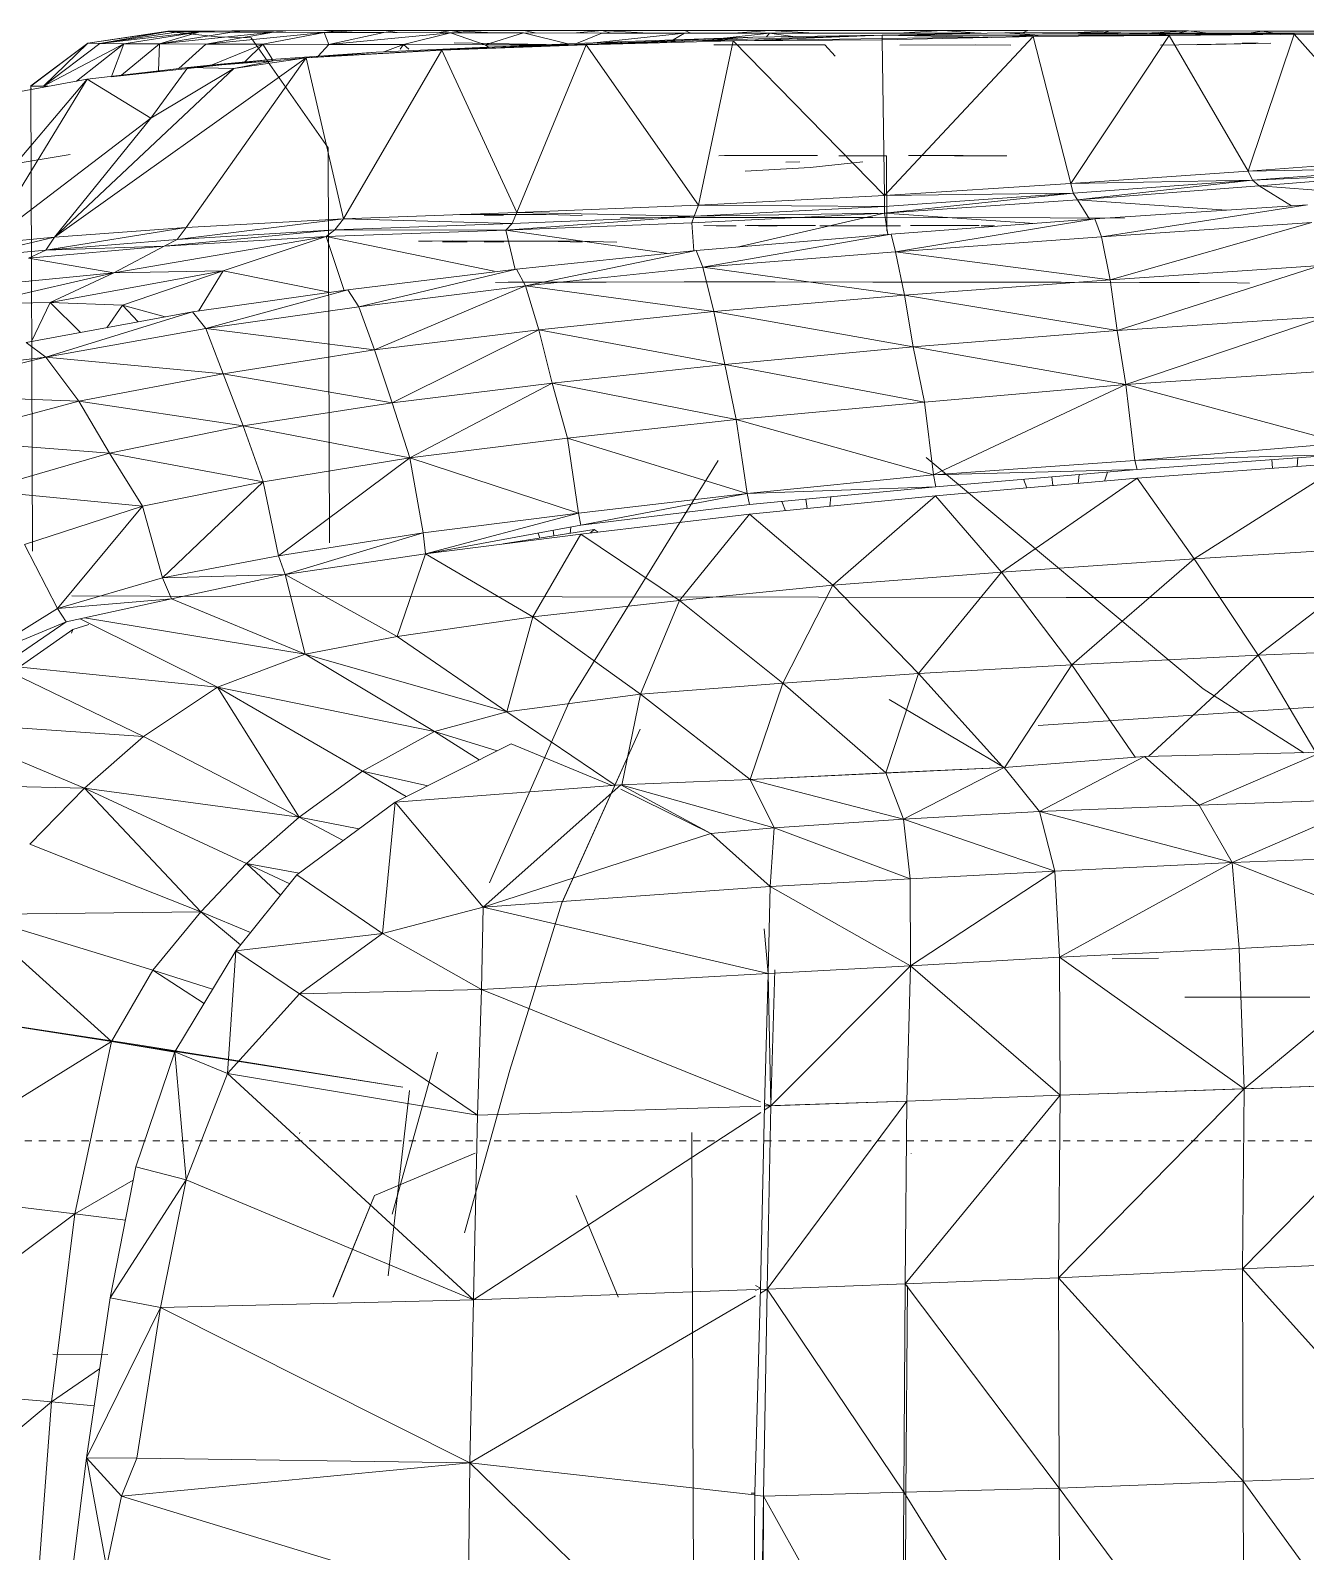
# Model space of a CAD drawing. Header units: inches. Extents: x -4450 to -273, y 9564 to 12971.
# Drawn here: x -3745.23 to -3722.82, y 12454.51 to 12481.25 of the extents above; entities that cross this region are included whole.
import ezdxf

# ---------------------------------------------------------------- set-up
doc = ezdxf.new("R2010")
doc.units = ezdxf.units.IN
doc.header["$MEASUREMENT"] = 0
doc.linetypes.add('Aligning Line 1_8_', pattern=[0.25, 0.125, -0.125])
for name, color, linetype, lineweight in [('0-1', 7, 'Continuous', 5), ('0-3', 7, 'Continuous', 9), ('A-GENM', 5, 'Continuous', 9), ('G-ANNO-SYMB', 111, 'Aligning Line 1_8_', 9)]:
    doc.layers.add(name, color=color, linetype=linetype, lineweight=lineweight)

# ---------------------------------------------------------------- blocks, each defined once
blk = doc.blocks.new('Land_Rover_Evoque_-_SUV_Car_Vehicle_Automobile_13067 - Land Rover EVOQUE_dwg-1230547-FLOOR PLAN - ROOF')
at = {"layer": 'A-GENM'}
for p, q in [((-0.70493, -0.70221), (-0.70488, -0.78237)), ((-0.68301, -0.70362), (-0.67916, -0.79449)), ((-0.66, -0.70821), (-0.64772, -0.89252)), ((-0.88853, -0.79396), (-0.88258, -0.71785)), ((-0.31355, -0.71899), (-0.40542, -0.80144)), ((-0.31068, -0.80109), (-0.31355, -0.71899)), ((-0.89641, -0.72459), (-0.89101, -0.79689)), ((-0.89641, -0.72459), (-0.89496, -0.79888)), ((-0.89444, -0.71971), (-0.89101, -0.79689)), ((-0.89444, -0.71971), (-0.88853, -0.79396)), ((-0.58661, -0.80599), (-0.58998, -0.72095)), ((-0.55266, -0.71985), (-0.58661, -0.80599)), ((-0.4857, -0.80074), (-0.55266, -0.71985)), ((-0.55266, -0.71985), (-0.5483, -0.80293)), ((-0.40542, -0.80144), (-0.48858, -0.71963)), ((-0.48858, -0.71963), (-0.4857, -0.80074)), ((-0.48858, -0.71963), (-0.4857, -0.80172)), ((-0.40542, -0.80144), (-0.40905, -0.71935)), ((-0.31068, -0.80109), (-0.19796, -0.71956)), ((-0.95607, -0.77845), (-0.9556, -0.72763)), ((-0.90035, -0.72849), (-0.95607, -0.77845)), ((-0.90035, -0.72849), (-0.89496, -0.79888)), ((-0.72787, -0.73105), (-0.67916, -0.79449)), ((-0.72787, -0.73105), (-0.72204, -0.82292)), ((-0.58661, -0.80599), (-0.61507, -0.74059)), ((-0.6122, -0.8207), (-0.61507, -0.74059)), ((-0.80614, -0.75961), (-0.7998, -0.85341)), ((-0.7998, -0.85341), (-0.77371, -0.7566)), ((-0.77371, -0.7566), (-0.76592, -0.8494)), ((-0.77371, -0.7566), (-0.76592, -0.8494)), ((-0.76878, -0.75561), (-0.76197, -0.84842)), ((-0.76878, -0.75561), (-0.76592, -0.8494)), ((-0.76485, -0.75557), (-0.75804, -0.8484)), ((-0.76485, -0.75557), (-0.72204, -0.82292)), ((-0.75804, -0.8484), (-0.76485, -0.75557)), ((-0.95754, -0.79286), (-0.95747, -0.76307)), ((-0.95655, -0.76316), (-0.95654, -0.79297)), ((-0.82392, -0.85739), (-0.85291, -0.76656)), ((-0.84657, -0.86039), (-0.85291, -0.76656)), ((-0.82392, -0.85739), (-0.83025, -0.76359)), ((-0.83025, -0.76359), (-0.7998, -0.85341)), ((-0.63577, -0.76604), (-0.63387, -0.84519)), ((-0.6122, -0.8207), (-0.63577, -0.76604)), ((-0.87371, -0.86728), (-0.88003, -0.77249)), ((-0.8658, -0.86433), (-0.88003, -0.77249)), ((-0.84657, -0.86039), (-0.87213, -0.77053)), ((-0.8658, -0.86433), (-0.87213, -0.77053)), ((-0.67916, -0.79449), (-0.6357, -0.76871)), ((-0.5265, -0.77144), (-0.52654, -0.82713)), ((-0.9561, -0.78725), (-0.95602, -0.77845)), ((-0.95602, -0.77845), (-0.9561, -0.78725)), ((-0.95607, -0.77845), (-0.9561, -0.78725)), ((-0.89496, -0.79888), (-0.95607, -0.77845)), ((-0.95607, -0.77845), (-0.95558, -0.83419)), ((-0.88853, -0.79396), (-0.87956, -0.77954)), ((-0.76327, -0.77706), (-0.76723, -0.7767)), ((-0.66407, -0.81902), (-0.63557, -0.77413)), ((-0.95754, -0.79286), (-0.95654, -0.78694)), ((-0.95601, -0.78464), (-0.9561, -0.78725)), ((-0.7049, -0.88014), (-0.70488, -0.78237)), ((-0.95761, -0.82549), (-0.95754, -0.79286)), ((-0.95654, -0.79838), (-0.95754, -0.79286)), ((-0.95654, -0.79297), (-0.95611, -0.78858)), ((-0.95654, -0.79297), (-0.95613, -0.79134)), ((-0.95654, -0.79297), (-0.95652, -0.82562)), ((-0.95619, -0.8048), (-0.9561, -0.78725)), ((-0.95612, -0.84005), (-0.9561, -0.78725)), ((-0.9561, -0.78725), (-0.95612, -0.84005)), ((-0.95558, -0.83419), (-0.9561, -0.78725)), ((-0.956, -0.79636), (-0.95594, -0.79344)), ((-0.95124, -0.83798), (-0.95206, -0.78886)), ((-0.95134, -0.82205), (-0.95206, -0.78886)), ((-0.76637, -0.78838), (-0.76247, -0.788)), ((-0.89496, -0.79888), (-0.95558, -0.83419)), ((-0.95216, -0.79441), (-0.95214, -0.80163)), ((-0.89101, -0.79689), (-0.89496, -0.79888)), ((-0.89496, -0.79888), (-0.88958, -0.87804)), ((-0.89101, -0.79689), (-0.88853, -0.79396)), ((-0.89101, -0.79689), (-0.88958, -0.87804)), ((-0.89101, -0.79689), (-0.88514, -0.87701)), ((-0.89101, -0.79689), (-0.88218, -0.8751)), ((-0.88853, -0.79396), (-0.88218, -0.8751)), ((-0.84523, -0.80383), (-0.84511, -0.79823)), ((-0.67916, -0.79449), (-0.72204, -0.82292)), ((-0.67916, -0.79449), (-0.67479, -0.87753)), ((-0.67916, -0.79449), (-0.63392, -0.8434)), ((-0.19619, -0.80067), (-0.31068, -0.80109)), ((-0.19619, -0.80067), (-0.30755, -0.88315)), ((-0.95668, -0.85565), (-0.95619, -0.8048)), ((-0.95619, -0.8048), (-0.95611, -0.80103)), ((-0.95619, -0.8048), (-0.95612, -0.84005)), ((-0.84531, -0.82068), (-0.84523, -0.80383)), ((-0.58661, -0.80599), (-0.6122, -0.8207)), ((-0.58661, -0.80599), (-0.60932, -0.89203)), ((-0.5483, -0.80293), (-0.58661, -0.80599)), ((-0.54444, -0.88303), (-0.58661, -0.80599)), ((-0.58275, -0.88512), (-0.58661, -0.80599)), ((-0.4857, -0.80074), (-0.5483, -0.80293)), ((-0.5483, -0.80293), (-0.54444, -0.88303)), ((-0.4857, -0.80074), (-0.54444, -0.88303)), ((-0.40132, -0.8835), (-0.4857, -0.80074)), ((-0.40542, -0.80144), (-0.4857, -0.80074)), ((-0.4857, -0.80074), (-0.48282, -0.88282)), ((-0.4857, -0.80172), (-0.48282, -0.88282)), ((-0.31068, -0.80109), (-0.40542, -0.80144)), ((-0.40132, -0.8835), (-0.40542, -0.80144)), ((-0.31068, -0.80109), (-0.40132, -0.8835)), ((-0.30755, -0.88315), (-0.31068, -0.80109)), ((-0.87763, -0.80857), (-0.88218, -0.8751)), ((-0.95761, -0.82549), (-0.95652, -0.81674)), ((-0.84539, -0.84742), (-0.84531, -0.82068)), ((-0.76722, -0.94253), (-0.66407, -0.81902)), ((-0.6122, -0.8207), (-0.63387, -0.84519)), ((-0.60932, -0.89203), (-0.6122, -0.8207)), ((-0.95765, -0.86041), (-0.95761, -0.82549)), ((-0.95658, -0.84461), (-0.95761, -0.82549)), ((-0.95761, -0.82549), (-0.95652, -0.83044)), ((-0.95652, -0.82562), (-0.95651, -0.83809)), ((-0.72204, -0.82292), (-0.75804, -0.8484)), ((-0.72204, -0.82292), (-0.67479, -0.87753)), ((-0.72204, -0.82292), (-0.71621, -0.90891)), ((-0.95558, -0.83419), (-0.95612, -0.84005)), ((-0.95558, -0.83419), (-0.95563, -0.89184)), ((-0.88958, -0.87804), (-0.95558, -0.83419)), ((-0.95558, -0.83419), (-0.9551, -0.89479)), ((-0.95671, -0.90745), (-0.95612, -0.84005)), ((-0.95668, -0.85565), (-0.95612, -0.84005)), ((-0.95563, -0.89184), (-0.95612, -0.84005)), ((-0.95612, -0.84005), (-0.95563, -0.89184)), ((-0.54366, -0.85949), (-0.54395, -0.83886)), ((-0.84549, -0.88225), (-0.84539, -0.84742)), ((-0.63387, -0.84519), (-0.62903, -0.90772)), ((-0.60932, -0.89203), (-0.63387, -0.84519)), ((-0.87427, -0.88721), (-0.87407, -0.85403)), ((-0.82392, -0.85739), (-0.7998, -0.85341)), ((-0.81661, -0.94826), (-0.7998, -0.85341)), ((-0.7998, -0.85341), (-0.76592, -0.8494)), ((-0.7998, -0.85341), (-0.79201, -0.94332)), ((-0.7998, -0.85341), (-0.75959, -0.93929)), ((-0.76592, -0.8494), (-0.76197, -0.84842)), ((-0.76592, -0.8494), (-0.75959, -0.93929)), ((-0.76592, -0.8494), (-0.75959, -0.93929)), ((-0.76197, -0.84842), (-0.75417, -0.93828)), ((-0.76197, -0.84842), (-0.75959, -0.93929)), ((-0.75804, -0.8484), (-0.75024, -0.9383)), ((-0.71621, -0.90891), (-0.75804, -0.8484)), ((-0.75024, -0.9383), (-0.75804, -0.8484)), ((-0.67479, -0.87753), (-0.63356, -0.84927)), ((-0.95765, -0.86041), (-0.9577, -0.8972)), ((-0.95765, -0.86041), (-0.95669, -0.87789)), ((-0.95765, -0.86041), (-0.95669, -0.86373)), ((-0.95671, -0.90745), (-0.95668, -0.85565)), ((-0.84657, -0.86039), (-0.8658, -0.86433)), ((-0.85898, -0.95618), (-0.84657, -0.86039)), ((-0.82392, -0.85739), (-0.84657, -0.86039)), ((-0.83976, -0.95224), (-0.84657, -0.86039)), ((-0.83976, -0.95224), (-0.82392, -0.85739)), ((-0.81661, -0.94826), (-0.82392, -0.85739)), ((-0.75677, -0.86304), (-0.76082, -0.8617)), ((-0.8658, -0.86433), (-0.87371, -0.86728)), ((-0.8669, -0.95815), (-0.87371, -0.86728)), ((-0.85898, -0.95618), (-0.87371, -0.86728)), ((-0.85898, -0.95618), (-0.8658, -0.86433)), ((-0.88514, -0.87701), (-0.88218, -0.8751)), ((-0.87354, -0.86961), (-0.88218, -0.8751)), ((-0.87634, -0.96108), (-0.88218, -0.8751)), ((-0.75576, -0.87467), (-0.75973, -0.87424)), ((-0.88958, -0.87804), (-0.9551, -0.89479)), ((-0.88958, -0.87804), (-0.88514, -0.87701)), ((-0.88958, -0.87804), (-0.88423, -0.96108)), ((-0.88514, -0.87701), (-0.88423, -0.96108)), ((-0.88514, -0.87701), (-0.87932, -0.96108)), ((-0.88514, -0.87701), (-0.87634, -0.96108)), ((-0.67479, -0.87753), (-0.71621, -0.90891)), ((-0.70496, -0.99059), (-0.7049, -0.88014)), ((-0.67479, -0.87753), (-0.67093, -0.94593)), ((-0.67479, -0.87753), (-0.6288, -0.90753)), ((-0.87427, -0.88721), (-0.87439, -0.96634)), ((-0.84552, -0.92283), (-0.84549, -0.88225)), ((-0.75477, -0.88608), (-0.75866, -0.88654)), ((-0.58275, -0.88512), (-0.60932, -0.89203)), ((-0.58275, -0.88512), (-0.60592, -0.95261)), ((-0.54444, -0.88303), (-0.58275, -0.88512)), ((-0.54056, -0.94948), (-0.58275, -0.88512)), ((-0.57937, -0.94961), (-0.58275, -0.88512)), ((-0.48282, -0.88282), (-0.54444, -0.88303)), ((-0.54444, -0.88303), (-0.54056, -0.94948)), ((-0.48282, -0.88282), (-0.54056, -0.94948)), ((-0.39868, -0.9519), (-0.48282, -0.88282)), ((-0.40132, -0.8835), (-0.48282, -0.88282)), ((-0.48282, -0.88282), (-0.48017, -0.9512)), ((-0.48282, -0.88282), (-0.48017, -0.9512)), ((-0.30755, -0.88315), (-0.40132, -0.8835)), ((-0.39868, -0.9519), (-0.40132, -0.8835)), ((-0.30755, -0.88315), (-0.39868, -0.9519)), ((-0.19416, -0.88275), (-0.30755, -0.88315)), ((-0.30567, -0.95254), (-0.30755, -0.88315)), ((-0.19416, -0.88275), (-0.30567, -0.95254)), ((-0.95671, -0.90745), (-0.95563, -0.89184)), ((-0.95576, -0.96217), (-0.95563, -0.89184)), ((-0.95493, -0.90702), (-0.95563, -0.89184)), ((-0.95563, -0.89184), (-0.95493, -0.90701)), ((-0.9551, -0.89479), (-0.95563, -0.89184)), ((-0.9551, -0.89479), (-0.95464, -0.91336)), ((-0.9551, -0.89479), (-0.95417, -0.96222)), ((-0.88423, -0.96108), (-0.9551, -0.89479)), ((-0.9551, -0.89479), (-0.95368, -0.96221)), ((-0.87634, -0.96108), (-0.87169, -0.89424)), ((-0.60932, -0.89203), (-0.62903, -0.90772)), ((-0.60932, -0.89203), (-0.60592, -0.95261)), ((-0.9577, -0.8972), (-0.95774, -0.93516)), ((-0.9577, -0.8972), (-0.9567, -0.89954)), ((-0.75757, -0.89905), (-0.75376, -0.89769)), ((-0.95576, -0.96217), (-0.95671, -0.90745)), ((-0.95128, -0.90483), (-0.95133, -0.92057)), ((-0.90186, -0.90906), (-0.90187, -0.92074)), ((-0.90182, -0.90651), (-0.90186, -0.90906)), ((-0.71621, -0.90891), (-0.75024, -0.9383)), ((-0.71621, -0.90891), (-0.67093, -0.94593)), ((-0.71621, -0.90891), (-0.71038, -0.98414)), ((-0.67093, -0.94593), (-0.62958, -0.90864)), ((-0.62903, -0.90772), (-0.65927, -0.95901)), ((-0.62903, -0.90772), (-0.62663, -0.9605)), ((-0.60592, -0.95261), (-0.62903, -0.90772)), ((-0.62663, -0.9605), (-0.62903, -0.90772)), ((-0.62371, -1.02105), (-0.62903, -0.90772)), ((-0.87063, -0.91803), (-0.87068, -0.91209)), ((-0.95653, -0.91885), (-0.95774, -0.93516)), ((-0.95653, -0.91799), (-0.95654, -0.93531)), ((-0.95576, -0.96217), (-0.95477, -0.91889)), ((-0.95133, -0.92057), (-0.95129, -0.95423)), ((-0.90186, -0.92988), (-0.90187, -0.92074)), ((-0.87079, -0.9381), (-0.87078, -0.91894)), ((-0.87076, -0.92253), (-0.87078, -0.91894)), ((-0.87074, -0.93029), (-0.87076, -0.92253)), ((-0.84558, -0.96638), (-0.84552, -0.92283)), ((-0.90198, -0.92608), (-0.902, -0.93103)), ((-0.95777, -0.97373), (-0.95774, -0.93516)), ((-0.95653, -0.95509), (-0.95774, -0.93516)), ((-0.95627, -0.93297), (-0.95654, -0.93531)), ((-0.95653, -0.97386), (-0.95654, -0.93531)), ((-0.95618, -0.93786), (-0.95654, -0.93531)), ((-0.902, -0.93103), (-0.90201, -0.94325)), ((-0.87077, -0.94945), (-0.87074, -0.93029)), ((-0.87075, -0.94014), (-0.87074, -0.93029)), ((-0.87077, -0.94945), (-0.87075, -0.94014)), ((-0.79201, -0.94332), (-0.75959, -0.93929)), ((-0.7842, -1.02732), (-0.75959, -0.93929)), ((-0.75959, -0.93929), (-0.75417, -0.93828)), ((-0.75959, -0.93929), (-0.75129, -1.02234)), ((-0.75959, -0.93929), (-0.75129, -1.02234)), ((-0.75417, -0.93828), (-0.74638, -1.02135)), ((-0.75417, -0.93828), (-0.75129, -1.02234)), ((-0.75024, -0.9383), (-0.74195, -1.02132)), ((-0.71038, -0.98414), (-0.75024, -0.9383)), ((-0.74195, -1.02132), (-0.75024, -0.9383)), ((-0.90201, -0.94325), (-0.902, -0.95047)), ((-0.83976, -0.95224), (-0.81661, -0.94826)), ((-0.83245, -1.03726), (-0.81661, -0.94826)), ((-0.81661, -0.94826), (-0.79201, -0.94332)), ((-0.80882, -1.03229), (-0.81661, -0.94826)), ((-0.80882, -1.03229), (-0.79201, -0.94332)), ((-0.79201, -0.94332), (-0.7842, -1.02732)), ((-0.67093, -0.94593), (-0.71038, -0.98414)), ((-0.67093, -0.94593), (-0.66655, -1.00649)), ((-0.67093, -0.94593), (-0.62663, -0.9605)), ((-0.57937, -0.94961), (-0.60592, -0.95261)), ((-0.57937, -0.94961), (-0.60204, -1.01027)), ((-0.54056, -0.94948), (-0.57937, -0.94961)), ((-0.57599, -1.01214), (-0.57937, -0.94961)), ((-0.57599, -1.01214), (-0.54056, -0.94948)), ((-0.47802, -1.01181), (-0.54056, -0.94948)), ((-0.48017, -0.9512), (-0.54056, -0.94948)), ((-0.53718, -1.013), (-0.54056, -0.94948)), ((-0.45688, -0.94917), (-0.45692, -0.94917)), ((-0.87062, -0.97069), (-0.87061, -0.95397)), ((-0.85898, -0.95618), (-0.8669, -0.95815)), ((-0.83976, -0.95224), (-0.85898, -0.95618)), ((-0.85217, -1.04219), (-0.85898, -0.95618)), ((-0.85217, -1.04219), (-0.83976, -0.95224)), ((-0.83245, -1.03726), (-0.83976, -0.95224)), ((-0.60592, -0.95261), (-0.62663, -0.9605)), ((-0.60592, -0.95261), (-0.62371, -1.02105)), ((-0.60592, -0.95261), (-0.60204, -1.01027)), ((-0.47802, -1.01472), (-0.48019, -0.95121)), ((-0.39629, -1.01346), (-0.48017, -0.9512)), ((-0.47802, -1.01181), (-0.48017, -0.9512)), ((-0.39868, -0.9519), (-0.48017, -0.9512)), ((-0.47802, -1.01472), (-0.48017, -0.9512)), ((-0.39629, -1.01346), (-0.39868, -0.9519)), ((-0.30567, -0.95254), (-0.39868, -0.9519)), ((-0.39772, -0.95092), (-0.30472, -0.95155)), ((-0.39629, -1.01346), (-0.30567, -0.95254)), ((-0.304, -1.01509), (-0.30567, -0.95254)), ((-0.193, -0.95311), (-0.30567, -0.95254)), ((-0.19721, -0.95213), (-0.30469, -0.95154)), ((-0.304, -1.01509), (-0.193, -0.95311)), ((-0.95482, -1.01985), (-0.95576, -0.96217)), ((-0.95576, -0.96217), (-0.95328, -1.04235)), ((-0.95576, -0.96217), (-0.95341, -1.01861)), ((-0.95576, -0.96217), (-0.95417, -0.96222)), ((-0.95368, -0.96221), (-0.95417, -0.96222)), ((-0.95323, -1.02867), (-0.95417, -0.96222)), ((-0.88423, -0.96108), (-0.95368, -0.96221)), ((-0.95368, -0.96221), (-0.95323, -1.02867)), ((-0.88423, -0.96108), (-0.95323, -1.02867)), ((-0.90182, -0.97078), (-0.90181, -0.96017)), ((-0.90181, -0.96017), (-0.86829, -0.96003)), ((-0.88423, -0.96108), (-0.87932, -0.96108)), ((-0.88423, -0.96108), (-0.87988, -1.04414)), ((-0.87932, -0.96108), (-0.87988, -1.04414)), ((-0.87932, -0.96108), (-0.87495, -1.04609)), ((-0.87932, -0.96108), (-0.87634, -0.96108)), ((-0.87634, -0.96108), (-0.86678, -0.9596)), ((-0.87495, -1.04609), (-0.87634, -0.96108)), ((-0.86112, -1.02679), (-0.87634, -0.96108)), ((-0.872, -1.04706), (-0.87634, -0.96108)), ((-0.85958, -1.04508), (-0.8669, -0.95815)), ((-0.85217, -1.04219), (-0.8669, -0.95815)), ((-0.66655, -1.00649), (-0.62663, -0.9605)), ((-0.62663, -0.9605), (-0.62371, -1.02105)), ((-0.62371, -1.02105), (-0.62663, -0.9605)), ((-0.62371, -1.02105), (-0.62663, -0.9605)), ((-0.87439, -0.96634), (-0.87437, -1.04553)), ((-0.84559, -1.00992), (-0.84558, -0.96638)), ((-0.95777, -0.97373), (-0.95777, -1.01229)), ((-0.95653, -0.97386), (-0.95657, -1.01245)), ((-0.90183, -0.98145), (-0.90182, -0.97078)), ((-0.89662, -0.99434), (-0.89915, -0.97078)), ((-0.87062, -0.97069), (-0.87064, -0.98739)), ((-0.95133, -0.98776), (-0.94626, -0.98312)), ((-0.90183, -0.98145), (-0.9018, -0.98146)), ((-0.9514, -1.02149), (-0.95133, -0.98776)), ((-0.87062, -0.98997), (-0.8706, -0.98737)), ((-0.74552, -0.98553), (-0.74979, -0.985)), ((-0.71038, -0.98414), (-0.74195, -1.02132)), ((-0.71038, -0.98414), (-0.66655, -1.00649)), ((-0.71038, -0.98414), (-0.70355, -1.05252)), ((-0.70508, -1.10494), (-0.70496, -0.99059)), ((-0.95777, -1.01229), (-0.95655, -0.99233)), ((-0.90203, -0.99105), (-0.90204, -0.99825)), ((-0.89506, -1.02321), (-0.89662, -0.99434)), ((-0.89661, -0.99435), (-0.89506, -1.02321)), ((-0.87079, -0.99186), (-0.8708, -1.01105)), ((-0.87079, -0.99186), (-0.87079, -1.00119)), ((-0.74451, -0.99567), (-0.74874, -0.99622)), ((-0.95511, -1.00197), (-0.95657, -1.01245)), ((-0.90206, -1.01048), (-0.90204, -0.99825)), ((-0.89899, -1.00509), (-0.89915, -0.99883)), ((-0.87082, -1.00318), (-0.87083, -1.02236)), ((-0.8708, -1.01105), (-0.87079, -1.00119)), ((-0.90204, -1.01549), (-0.90206, -1.01048)), ((-0.87073, -1.02332), (-0.87069, -1.009)), ((-0.87069, -1.009), (-0.87067, -1.01737)), ((-0.84559, -1.00992), (-0.8456, -1.05054)), ((-0.74773, -1.00692), (-0.74355, -1.00532)), ((-0.66655, -1.00649), (-0.70355, -1.05252)), ((-0.66655, -1.00649), (-0.6617, -1.07002)), ((-0.66655, -1.00649), (-0.62371, -1.02105)), ((-0.62371, -1.02105), (-0.60204, -1.01027)), ((-0.62131, -1.07872), (-0.60204, -1.01027)), ((-0.57599, -1.01214), (-0.60204, -1.01027)), ((-0.5996, -1.03859), (-0.60204, -1.01027)), ((-0.47804, -1.01177), (-0.5387, -1.01002)), ((-0.95777, -1.01229), (-0.9578, -1.05025)), ((-0.95777, -1.01229), (-0.95659, -1.02862)), ((-0.95657, -1.01245), (-0.95661, -1.05039)), ((-0.95443, -1.03137), (-0.95657, -1.01245)), ((-0.95491, -1.01382), (-0.95657, -1.01245)), ((-0.90195, -1.02085), (-0.90194, -1.01169)), ((-0.57599, -1.01214), (-0.5996, -1.03859)), ((-0.57599, -1.01214), (-0.5996, -1.03859)), ((-0.56677, -1.14013), (-0.57599, -1.01214)), ((-0.57599, -1.01214), (-0.53718, -1.013)), ((-0.53718, -1.013), (-0.57599, -1.01214)), ((-0.56677, -1.14013), (-0.53718, -1.013)), ((-0.53718, -1.013), (-0.55707, -1.01483)), ((-0.47802, -1.01181), (-0.53718, -1.013)), ((-0.52993, -1.14096), (-0.53718, -1.013)), ((-0.47802, -1.01472), (-0.53718, -1.013)), ((-0.47987, -1.01641), (-0.52993, -1.14096)), ((-0.47802, -1.01181), (-0.47918, -1.01468)), ((-0.3963, -1.01343), (-0.4781, -1.01177)), ((-0.47802, -1.01472), (-0.47804, -1.01177)), ((-0.39629, -1.01346), (-0.47802, -1.01181)), ((-0.39629, -1.01346), (-0.47802, -1.01181)), ((-0.47802, -1.01181), (-0.4761, -1.01476)), ((-0.47802, -1.01181), (-0.47793, -1.01472)), ((-0.39677, -1.0164), (-0.47802, -1.01472)), ((-0.47788, -1.01626), (-0.47396, -1.14271)), ((-0.4751, -1.01629), (-0.39148, -1.14441)), ((-0.39797, -1.01861), (-0.39677, -1.0164)), ((-0.30522, -1.01899), (-0.39677, -1.0164)), ((-0.39577, -1.01861), (-0.39677, -1.0164)), ((-0.304, -1.01509), (-0.39629, -1.01346)), ((-0.304, -1.01509), (-0.39629, -1.01346)), ((-0.39629, -1.01346), (-0.39454, -1.01646)), ((-0.39629, -1.01346), (-0.39618, -1.01642)), ((-0.19193, -1.01564), (-0.31882, -1.14607)), ((-0.304, -1.01509), (-0.30444, -1.019)), ((-0.19193, -1.01564), (-0.304, -1.01509)), ((-0.19184, -1.0166), (-0.304, -1.01509)), ((-0.19193, -1.01564), (-0.304, -1.01509)), ((-0.30376, -1.01508), (-0.1919, -1.01661)), ((-0.95292, -1.07649), (-0.95482, -1.01985)), ((-0.95482, -1.01985), (-0.95186, -1.08925)), ((-0.95482, -1.01985), (-0.95328, -1.04235)), ((-0.95323, -1.02867), (-0.95324, -1.02282)), ((-0.9514, -1.02149), (-0.95135, -1.03725)), ((-0.90195, -1.03252), (-0.90195, -1.02085)), ((-0.87083, -1.02236), (-0.87082, -1.01881)), ((-0.7842, -1.02732), (-0.75129, -1.02234)), ((-0.77591, -1.10256), (-0.75129, -1.02234)), ((-0.75129, -1.02234), (-0.74638, -1.02135)), ((-0.75129, -1.02234), (-0.74251, -1.09758)), ((-0.75129, -1.02234), (-0.74251, -1.09758)), ((-0.75129, -1.02234), (-0.73708, -1.09657)), ((-0.74638, -1.02135), (-0.73708, -1.09657)), ((-0.74195, -1.02132), (-0.73315, -1.09655)), ((-0.70355, -1.05252), (-0.74195, -1.02132)), ((-0.73315, -1.09655), (-0.74195, -1.02132)), ((-0.6617, -1.07002), (-0.62371, -1.02105)), ((-0.6617, -1.07002), (-0.62371, -1.02105)), ((-0.62131, -1.07872), (-0.62371, -1.02105)), ((-0.3961, -1.01861), (-0.39148, -1.14441)), ((-0.39328, -1.01861), (-0.31882, -1.14607)), ((-0.30448, -1.01932), (-0.31882, -1.14607)), ((-0.30536, -1.02053), (-0.30522, -1.01899)), ((-0.26444, -1.0192), (-0.30522, -1.01899)), ((-0.95323, -1.02867), (-0.95328, -1.04235)), ((-0.87988, -1.04414), (-0.95323, -1.02867)), ((-0.95323, -1.02867), (-0.95134, -1.09414)), ((-0.87072, -1.04167), (-0.87069, -1.02733)), ((-0.8707, -1.0362), (-0.87069, -1.02733)), ((-0.80882, -1.03229), (-0.7842, -1.02732)), ((-0.80051, -1.10944), (-0.7842, -1.02732)), ((-0.7842, -1.02732), (-0.77591, -1.10256)), ((-0.90193, -1.03508), (-0.90195, -1.03252)), ((-0.87072, -1.04167), (-0.8707, -1.0362)), ((-0.83245, -1.03726), (-0.85217, -1.04219)), ((-0.84386, -1.12131), (-0.83245, -1.03726)), ((-0.83245, -1.03726), (-0.80882, -1.03229)), ((-0.82417, -1.11538), (-0.83245, -1.03726)), ((-0.82417, -1.11538), (-0.80882, -1.03229)), ((-0.80051, -1.10944), (-0.80882, -1.03229)), ((-0.76591, -1.03537), (-0.65894, -1.10143)), ((-0.95186, -1.08925), (-0.95328, -1.04235)), ((-0.95328, -1.04235), (-0.95186, -1.08925)), ((-0.95134, -1.09414), (-0.95328, -1.04235)), ((-0.87988, -1.04414), (-0.95134, -1.09414)), ((-0.87988, -1.04414), (-0.87495, -1.04609)), ((-0.87988, -1.04414), (-0.87652, -1.1252)), ((-0.85217, -1.04219), (-0.85958, -1.04508)), ((-0.84386, -1.12131), (-0.85217, -1.04219)), ((-0.5996, -1.03859), (-0.62131, -1.07872)), ((-0.61935, -1.07873), (-0.5996, -1.03859)), ((-0.56677, -1.14013), (-0.5996, -1.03859)), ((0.46306, -1.04358), (-0.46612, -1.04702)), ((-0.95661, -1.04746), (-0.9578, -1.05025)), ((-0.9578, -1.05025), (-0.95779, -1.08703)), ((-0.95661, -1.05039), (-0.95665, -1.08719)), ((-0.95234, -1.09064), (-0.95661, -1.05039)), ((-0.95362, -1.05534), (-0.95661, -1.05039)), ((-0.87495, -1.04609), (-0.87652, -1.1252)), ((-0.87495, -1.04609), (-0.87161, -1.12716)), ((-0.87495, -1.04609), (-0.86865, -1.13009)), ((-0.87495, -1.04609), (-0.872, -1.04706)), ((-0.87437, -1.04553), (-0.87424, -1.07882)), ((-0.85947, -1.04623), (-0.872, -1.04706)), ((-0.86865, -1.13009), (-0.872, -1.04706)), ((-0.85128, -1.12523), (-0.85958, -1.04508)), ((-0.84386, -1.12131), (-0.85958, -1.04508)), ((-0.8456, -1.05054), (-0.84556, -1.08534)), ((-0.86865, -1.13009), (-0.8583, -1.0575)), ((-0.70355, -1.05252), (-0.73315, -1.09655)), ((-0.70355, -1.05252), (-0.6617, -1.07002)), ((-0.70355, -1.05252), (-0.69621, -1.11797)), ((-0.95663, -1.06624), (-0.95779, -1.08703)), ((-0.6617, -1.07002), (-0.69621, -1.11797)), ((-0.6617, -1.07002), (-0.69621, -1.11797)), ((-0.65386, -1.12961), (-0.6617, -1.07002)), ((-0.6617, -1.07002), (-0.62112, -1.07836)), ((-0.64615, -1.0701), (-0.56855, -1.10504)), ((-0.64615, -1.0701), (-0.56863, -1.105)), ((-0.95053, -1.13513), (-0.95292, -1.07649)), ((-0.95292, -1.07649), (-0.95186, -1.08925)), ((-0.62131, -1.07872), (-0.61355, -1.17936)), ((-0.56677, -1.14013), (-0.62131, -1.07872)), ((-0.95779, -1.08703), (-0.95664, -1.08305)), ((-0.86385, -1.09851), (-0.86339, -1.08052)), ((-0.84556, -1.08534), (-0.84551, -1.11207)), ((-0.65386, -1.12961), (-0.62111, -1.08132)), ((-0.621, -1.08271), (-0.63958, -1.12763)), ((-0.43807, -1.09866), (-0.3929, -1.07994)), ((-0.39265, -1.08), (-0.3929, -1.07994)), ((-0.95779, -1.08703), (-0.9578, -1.12197)), ((-0.95779, -1.08703), (-0.95667, -1.0985)), ((-0.95665, -1.08719), (-0.9567, -1.1221)), ((-0.95202, -1.09854), (-0.95665, -1.08719)), ((-0.94949, -1.15178), (-0.95186, -1.08925)), ((-0.95053, -1.13513), (-0.95186, -1.08925)), ((-0.95134, -1.09414), (-0.95186, -1.08925)), ((-0.73405, -1.08881), (-0.73514, -1.0907)), ((-0.72875, -1.13125), (-0.73514, -1.0907)), ((-0.73365, -1.09222), (-0.73514, -1.0907)), ((-0.95134, -1.09414), (-0.87652, -1.1252)), ((-0.95134, -1.09414), (-0.94896, -1.15859)), ((-0.95134, -1.09414), (-0.94951, -1.15089)), ((-0.87568, -1.1121), (-0.87527, -1.09603)), ((-0.86388, -1.15385), (-0.86385, -1.09851)), ((-0.86384, -1.11207), (-0.86342, -1.09598)), ((-0.77591, -1.10256), (-0.74251, -1.09758)), ((-0.76711, -1.17289), (-0.74251, -1.09758)), ((-0.73708, -1.09657), (-0.74251, -1.09758)), ((-0.74251, -1.09758), (-0.7337, -1.1669)), ((-0.74251, -1.09758), (-0.7337, -1.1669)), ((-0.72436, -1.16592), (-0.74251, -1.09758)), ((-0.72436, -1.16592), (-0.73708, -1.09657)), ((-0.73315, -1.09655), (-0.72436, -1.16592)), ((-0.69621, -1.11797), (-0.73315, -1.09655)), ((-0.72436, -1.16592), (-0.73315, -1.09655)), ((-0.95186, -1.10245), (-0.9567, -1.1221)), ((-0.9523, -1.15304), (-0.95143, -1.10393)), ((-0.80051, -1.10944), (-0.77591, -1.10256)), ((-0.77591, -1.10256), (-0.76711, -1.17289)), ((-0.73346, -1.10134), (-0.73627, -1.10098)), ((-0.70508, -1.10494), (-0.70525, -1.21043)), ((-0.65894, -1.10143), (-0.57748, -1.13728)), ((-0.57748, -1.13728), (-0.65886, -1.10145)), ((-0.56863, -1.105), (-0.49403, -1.12819)), ((-0.87569, -1.1423), (-0.87568, -1.1121)), ((-0.86384, -1.11207), (-0.86386, -1.14224)), ((-0.84544, -1.12894), (-0.84551, -1.11207)), ((-0.82417, -1.11538), (-0.80051, -1.10944)), ((-0.79174, -1.1808), (-0.80051, -1.10944)), ((-0.80051, -1.10944), (-0.76711, -1.17289)), ((-0.73232, -1.10862), (-0.73481, -1.10895)), ((-0.9567, -1.11698), (-0.9578, -1.12197)), ((-0.95139, -1.13932), (-0.95135, -1.11648)), ((-0.84386, -1.12131), (-0.82417, -1.11538)), ((-0.81536, -1.18865), (-0.82417, -1.11538)), ((-0.79174, -1.1808), (-0.82417, -1.11538)), ((-0.73358, -1.11567), (-0.73134, -1.11482)), ((-0.69621, -1.11797), (-0.72436, -1.16592)), ((-0.69621, -1.11797), (-0.72436, -1.16592)), ((-0.65386, -1.12961), (-0.69621, -1.11797)), ((-0.69621, -1.11797), (-0.68744, -1.17855)), ((-0.9578, -1.12197), (-0.95777, -1.15461)), ((-0.95678, -1.15471), (-0.9567, -1.1221)), ((-0.95139, -1.13932), (-0.9567, -1.1221)), ((-0.87652, -1.1252), (-0.94896, -1.15859)), ((-0.87652, -1.1252), (-0.87371, -1.2024)), ((-0.87652, -1.1252), (-0.87161, -1.12716)), ((-0.8512, -1.12587), (-0.86865, -1.13009)), ((-0.84386, -1.12131), (-0.85128, -1.12523)), ((-0.84202, -1.20045), (-0.85128, -1.12523)), ((-0.83457, -1.19554), (-0.85128, -1.12523)), ((-0.81536, -1.18865), (-0.84386, -1.12131)), ((-0.84386, -1.12131), (-0.83457, -1.19554)), ((-0.87535, -1.13974), (-0.87538, -1.13105)), ((-0.87371, -1.2024), (-0.87161, -1.12716)), ((-0.87161, -1.12716), (-0.86879, -1.2063)), ((-0.87161, -1.12716), (-0.86865, -1.13009)), ((-0.86879, -1.2063), (-0.86865, -1.13009)), ((-0.86582, -1.2102), (-0.86865, -1.13009)), ((-0.86351, -1.1397), (-0.86355, -1.131)), ((-0.84535, -1.13467), (-0.84544, -1.12894)), ((-0.65386, -1.12961), (-0.68744, -1.17855)), ((-0.65386, -1.12961), (-0.67961, -1.21957)), ((-0.65386, -1.12961), (-0.64507, -1.16183)), ((-0.61355, -1.17936), (-0.63958, -1.12763)), ((-0.61355, -1.17936), (-0.63958, -1.12763)), ((-0.49403, -1.12819), (-0.4214, -1.14843)), ((-0.95673, -1.13553), (-0.95777, -1.15461)), ((-0.95678, -1.15471), (-0.95139, -1.13932)), ((-0.95146, -1.17569), (-0.95139, -1.13932)), ((-0.95139, -1.13932), (-0.95041, -1.13781)), ((-0.94817, -1.18788), (-0.95053, -1.13513)), ((-0.95053, -1.13513), (-0.94614, -1.21035)), ((-0.95053, -1.13513), (-0.94951, -1.15132)), ((-0.86582, -1.2102), (-0.85044, -1.1353)), ((-0.64507, -1.16183), (-0.63643, -1.1339)), ((-0.87569, -1.1423), (-0.87567, -1.14672)), ((-0.87562, -1.15063), (-0.87567, -1.14672)), ((-0.86386, -1.14224), (-0.86384, -1.14666)), ((-0.86379, -1.15057), (-0.86384, -1.14666)), ((-0.64507, -1.16183), (-0.63242, -1.14186)), ((-0.56677, -1.14013), (-0.61355, -1.17936)), ((-0.56677, -1.14013), (-0.55501, -1.18505)), ((-0.56677, -1.14013), (-0.52993, -1.14096)), ((-0.55501, -1.18505), (-0.52993, -1.14096)), ((-0.52803, -1.22208), (-0.52993, -1.14096)), ((-0.47396, -1.14271), (-0.52993, -1.14096)), ((-0.52803, -1.22208), (-0.47396, -1.14271)), ((-0.49246, -1.25422), (-0.47396, -1.14271)), ((-0.49246, -1.25422), (-0.39148, -1.14441)), ((-0.39148, -1.14441), (-0.47396, -1.14271)), ((-0.457, -1.1437), (-0.43811, -1.18858)), ((-0.44512, -1.27262), (-0.39148, -1.14441)), ((-0.31882, -1.14607), (-0.39148, -1.14441)), ((-0.38816, -1.28412), (-0.39148, -1.14441)), ((-0.31882, -1.14607), (-0.38816, -1.28412)), ((-0.31882, -1.14607), (-0.32092, -1.29464)), ((-0.31882, -1.14607), (-0.30401, -1.30141)), ((-0.31882, -1.14607), (-0.25675, -1.14685)), ((-0.95777, -1.15461), (-0.95677, -1.14905)), ((-0.94951, -1.15102), (-0.94949, -1.15178)), ((-0.94614, -1.21035), (-0.94949, -1.15178)), ((-0.94949, -1.15178), (-0.94614, -1.21035)), ((-0.94896, -1.15859), (-0.94949, -1.15178)), ((-0.86354, -1.14725), (-0.86352, -1.15827)), ((-0.30401, -1.30141), (-0.25675, -1.14685)), ((-0.95775, -1.18443), (-0.95777, -1.15461)), ((-0.95679, -1.16054), (-0.95777, -1.15461)), ((-0.95684, -1.18451), (-0.95678, -1.15471)), ((-0.95155, -1.20894), (-0.95678, -1.15471)), ((-0.95678, -1.15471), (-0.95146, -1.17569)), ((-0.94896, -1.15859), (-0.87371, -1.2024)), ((-0.94896, -1.15859), (-0.94563, -1.21917)), ((-0.86385, -1.16291), (-0.86388, -1.15385)), ((-0.86379, -1.16903), (-0.86385, -1.16291)), ((-0.76711, -1.17289), (-0.7337, -1.1669)), ((-0.72436, -1.16592), (-0.7337, -1.1669)), ((-0.7337, -1.1669), (-0.72344, -1.23139)), ((-0.7337, -1.1669), (-0.72344, -1.23139)), ((-0.71507, -1.22842), (-0.7337, -1.1669)), ((-0.68744, -1.17855), (-0.72436, -1.16592)), ((-0.72436, -1.16592), (-0.71507, -1.22842)), ((-0.71507, -1.22842), (-0.72436, -1.16592)), ((-0.67961, -1.21957), (-0.64507, -1.16183)), ((-0.64507, -1.16183), (-0.6649, -1.25859)), ((-0.64507, -1.16183), (-0.62743, -1.19403)), ((-0.62743, -1.19403), (-0.62088, -1.1648)), ((-0.42976, -1.18073), (-0.50209, -1.1605)), ((-0.95146, -1.17569), (-0.94951, -1.17325)), ((-0.79174, -1.1808), (-0.76711, -1.17289)), ((-0.76711, -1.17289), (-0.78146, -1.24719)), ((-0.76711, -1.17289), (-0.75639, -1.23835)), ((-0.76711, -1.17289), (-0.72344, -1.23139)), ((-0.48495, -1.17301), (-0.40218, -1.18251)), ((-0.95683, -1.17849), (-0.95775, -1.18443)), ((-0.95155, -1.20894), (-0.95146, -1.17569)), ((-0.94834, -1.184), (-0.95146, -1.17569)), ((-0.95146, -1.17569), (-0.94951, -1.17722)), ((-0.68744, -1.17855), (-0.71507, -1.22842)), ((-0.68744, -1.17855), (-0.67961, -1.21957)), ((-0.62743, -1.19403), (-0.61601, -1.17448)), ((-0.62743, -1.19403), (-0.61601, -1.17448)), ((-0.61355, -1.17936), (-0.58115, -1.22321)), ((-0.61355, -1.17936), (-0.55501, -1.18505)), ((-0.50674, -1.30595), (-0.48642, -1.17595)), ((-0.5053, -1.29422), (-0.48642, -1.17595)), ((-0.95771, -1.21095), (-0.95775, -1.18443)), ((-0.95692, -1.21104), (-0.95684, -1.18451)), ((-0.95155, -1.20894), (-0.95684, -1.18451)), ((-0.81536, -1.18865), (-0.79174, -1.1808)), ((-0.79174, -1.1808), (-0.8046, -1.25606)), ((-0.79174, -1.1808), (-0.78146, -1.24719)), ((-0.55501, -1.18505), (-0.58115, -1.22321)), ((-0.54729, -1.25047), (-0.55501, -1.18505)), ((-0.52803, -1.22208), (-0.55501, -1.18505)), ((-0.94484, -1.23473), (-0.94817, -1.18788)), ((-0.94817, -1.18788), (-0.94591, -1.21435)), ((-0.94817, -1.18788), (-0.94614, -1.21035)), ((-0.81536, -1.18865), (-0.83457, -1.19554)), ((-0.81536, -1.18865), (-0.82481, -1.2639)), ((-0.81536, -1.18865), (-0.8046, -1.25606)), ((-0.62743, -1.19403), (-0.6649, -1.25859)), ((-0.6649, -1.25859), (-0.62743, -1.19403)), ((-0.60682, -1.22229), (-0.62743, -1.19403)), ((-0.43789, -1.18866), (-0.43811, -1.18858)), ((-0.43811, -1.18858), (-0.39275, -1.20705)), ((-0.43811, -1.18858), (-0.39298, -1.20699)), ((-0.95771, -1.21095), (-0.95688, -1.19603)), ((-0.83457, -1.19554), (-0.84202, -1.20045)), ((-0.83223, -1.2698), (-0.84202, -1.20045)), ((-0.82481, -1.2639), (-0.84202, -1.20045)), ((-0.83457, -1.19554), (-0.82481, -1.2639)), ((-0.60682, -1.22229), (-0.60157, -1.19558)), ((-0.95771, -1.21095), (-0.95691, -1.20509)), ((-0.87371, -1.2024), (-0.94563, -1.21917)), ((-0.87371, -1.2024), (-0.86989, -1.2727)), ((-0.87371, -1.2024), (-0.86879, -1.2063)), ((-0.87371, -1.2024), (-0.86449, -1.27659)), ((-0.86879, -1.2063), (-0.86449, -1.27659)), ((-0.86879, -1.2063), (-0.86154, -1.28249)), ((-0.86879, -1.2063), (-0.86582, -1.2102)), ((-0.86582, -1.2102), (-0.84178, -1.20213)), ((-0.60682, -1.22229), (-0.59637, -1.20261)), ((-0.39275, -1.20705), (-0.39298, -1.20699)), ((-0.95771, -1.21095), (-0.95766, -1.23368)), ((-0.957, -1.23374), (-0.95692, -1.21104)), ((-0.95155, -1.20894), (-0.95692, -1.21104)), ((-0.95173, -1.26379), (-0.95692, -1.21104)), ((-0.95163, -1.23838), (-0.95692, -1.21104)), ((-0.90538, -1.20933), (-0.95447, -1.24371)), ((-0.95163, -1.23838), (-0.95155, -1.20894)), ((-0.94633, -1.21369), (-0.95155, -1.20894)), ((-0.94563, -1.21917), (-0.94614, -1.21035)), ((-0.72922, -1.20867), (-0.90544, -1.20931)), ((-0.90538, -1.20933), (-0.72922, -1.20867)), ((-0.86154, -1.28249), (-0.86582, -1.2102)), ((-0.84969, -1.30492), (-0.86582, -1.2102)), ((-0.86582, -1.2102), (-0.85056, -1.25612)), ((-0.85056, -1.25612), (-0.84093, -1.20815)), ((-0.70544, -1.28855), (-0.70525, -1.21043)), ((-0.94426, -1.23381), (-0.94563, -1.21917)), ((-0.94079, -1.2514), (-0.94563, -1.21917)), ((-0.94563, -1.21917), (-0.86989, -1.2727)), ((-0.94563, -1.21917), (-0.86561, -1.33131)), ((-0.67961, -1.21957), (-0.71507, -1.22842)), ((-0.67961, -1.21957), (-0.70431, -1.27919)), ((-0.67961, -1.21957), (-0.6958, -1.31795)), ((-0.67961, -1.21957), (-0.6649, -1.25859)), ((-0.60682, -1.22229), (-0.6649, -1.25859)), ((-0.60682, -1.22229), (-0.64284, -1.29174)), ((-0.60682, -1.22229), (-0.61978, -1.31805)), ((-0.60682, -1.22229), (-0.58623, -1.24566)), ((-0.58623, -1.24566), (-0.58186, -1.22224)), ((-0.58623, -1.24566), (-0.57715, -1.22643)), ((-0.54729, -1.25047), (-0.58115, -1.22321)), ((-0.54729, -1.25047), (-0.52803, -1.22208)), ((-0.52803, -1.22208), (-0.49246, -1.25422)), ((-0.46623, -1.22195), (-0.4657, -1.22215)), ((-0.95698, -1.22823), (-0.95766, -1.23368)), ((-0.95761, -1.25224), (-0.95766, -1.23368)), ((-0.95709, -1.25232), (-0.957, -1.23374)), ((-0.9518, -1.28454), (-0.957, -1.23374)), ((-0.95173, -1.26379), (-0.957, -1.23374)), ((-0.95163, -1.23838), (-0.94488, -1.23415)), ((-0.94484, -1.23473), (-0.94426, -1.23381)), ((-0.94484, -1.23473), (-0.941, -1.27477)), ((-0.94484, -1.23473), (-0.93704, -1.30603)), ((-0.94484, -1.23473), (-0.94233, -1.26213)), ((-0.94233, -1.26213), (-0.94426, -1.23381)), ((-0.94426, -1.23381), (-0.94079, -1.2514)), ((-0.94426, -1.23381), (-0.94134, -1.27191)), ((-0.75639, -1.23835), (-0.72344, -1.23139)), ((-0.71507, -1.22842), (-0.72344, -1.23139)), ((-0.72344, -1.23139), (-0.71365, -1.28316)), ((-0.72344, -1.23139), (-0.71365, -1.28316)), ((-0.70431, -1.27919), (-0.71507, -1.22842)), ((-0.71507, -1.22842), (-0.71365, -1.28316)), ((-0.70431, -1.27919), (-0.71507, -1.22842)), ((-0.58623, -1.24566), (-0.57212, -1.23048)), ((-0.95173, -1.26379), (-0.95163, -1.23838)), ((-0.94243, -1.26104), (-0.95163, -1.23838)), ((-0.95163, -1.23838), (-0.94376, -1.2465)), ((-0.78146, -1.24719), (-0.75639, -1.23835)), ((-0.75639, -1.23835), (-0.76923, -1.30678)), ((-0.75639, -1.23835), (-0.7456, -1.29205)), ((-0.75639, -1.23835), (-0.71365, -1.28316)), ((-0.95761, -1.25224), (-0.95706, -1.24757)), ((-0.95447, -1.24371), (-0.95499, -1.25862)), ((-0.78146, -1.24719), (-0.8046, -1.25606)), ((-0.78146, -1.24719), (-0.79238, -1.32051)), ((-0.78146, -1.24719), (-0.76923, -1.30678)), ((-0.61978, -1.31805), (-0.58623, -1.24566)), ((-0.58623, -1.24566), (-0.56463, -1.26609)), ((-0.56463, -1.26609), (-0.55539, -1.24395)), ((-0.56463, -1.26609), (-0.54986, -1.2484)), ((-0.95755, -1.26644), (-0.95761, -1.25224)), ((-0.95716, -1.26648), (-0.95709, -1.25232)), ((-0.9518, -1.28454), (-0.95709, -1.25232)), ((-0.94079, -1.2514), (-0.94134, -1.27191)), ((-0.94079, -1.2514), (-0.86561, -1.33131)), ((-0.94079, -1.2514), (-0.91872, -1.28846)), ((-0.54729, -1.25047), (-0.50212, -1.27768)), ((-0.54729, -1.25047), (-0.49246, -1.25422)), ((-0.49246, -1.25422), (-0.50212, -1.27768)), ((-0.49246, -1.25422), (-0.44512, -1.27262)), ((-0.95755, -1.26644), (-0.95713, -1.26005)), ((-0.95733, -1.28086), (-0.95499, -1.25862)), ((-0.94134, -1.27191), (-0.94233, -1.26213)), ((-0.8326, -1.26719), (-0.85056, -1.25612)), ((-0.84969, -1.30492), (-0.85056, -1.25612)), ((-0.83637, -1.33327), (-0.85056, -1.25612)), ((-0.85056, -1.25612), (-0.83529, -1.30101)), ((-0.82481, -1.2639), (-0.8046, -1.25606)), ((-0.8046, -1.25606), (-0.81209, -1.33523)), ((-0.79238, -1.32051), (-0.8046, -1.25606)), ((-0.6649, -1.25859), (-0.69537, -1.31991)), ((-0.6649, -1.25859), (-0.69537, -1.31991)), ((-0.6649, -1.25859), (-0.67374, -1.34659)), ((-0.6649, -1.25859), (-0.64284, -1.29174)), ((-0.53862, -1.2875), (-0.53011, -1.26082)), ((-0.95714, -1.26273), (-0.95755, -1.26644)), ((-0.95747, -1.27595), (-0.95755, -1.26644)), ((-0.95725, -1.27599), (-0.95716, -1.26648)), ((-0.95198, -1.31117), (-0.95716, -1.26648)), ((-0.95716, -1.26648), (-0.95189, -1.3004)), ((-0.95716, -1.26648), (-0.9518, -1.28454)), ((-0.9518, -1.28454), (-0.95173, -1.26379)), ((-0.94086, -1.27597), (-0.95173, -1.26379)), ((-0.82481, -1.2639), (-0.83223, -1.2698)), ((-0.82481, -1.2639), (-0.81209, -1.33523)), ((-0.61978, -1.31805), (-0.56463, -1.26609)), ((-0.56463, -1.26609), (-0.59476, -1.3424)), ((-0.56463, -1.26609), (-0.56336, -1.36865)), ((-0.56463, -1.26609), (-0.53862, -1.2875)), ((-0.52377, -1.26464), (-0.53862, -1.2875)), ((-0.95747, -1.27595), (-0.95722, -1.27259)), ((-0.95747, -1.27595), (-0.95723, -1.27374)), ((-0.95747, -1.27595), (-0.95723, -1.27427)), ((-0.93604, -1.31681), (-0.94134, -1.27191)), ((-0.91872, -1.28846), (-0.94134, -1.27191)), ((-0.941, -1.27477), (-0.93704, -1.30603)), ((-0.86989, -1.2727), (-0.86449, -1.27659)), ((-0.86989, -1.2727), (-0.85973, -1.33521)), ((-0.86989, -1.2727), (-0.86561, -1.33131)), ((-0.81854, -1.34403), (-0.83223, -1.2698)), ((-0.81209, -1.33523), (-0.83223, -1.2698)), ((-0.50212, -1.27768), (-0.44512, -1.27262)), ((-0.44512, -1.27262), (-0.45081, -1.29509)), ((-0.44512, -1.27262), (-0.39241, -1.30659)), ((-0.44512, -1.27262), (-0.38816, -1.28412)), ((-0.95747, -1.27595), (-0.95741, -1.28086)), ((-0.95215, -1.31651), (-0.95741, -1.28086)), ((-0.95683, -1.28425), (-0.95741, -1.28086)), ((-0.95733, -1.28086), (-0.95725, -1.27599)), ((-0.95215, -1.31651), (-0.95733, -1.28086)), ((-0.95733, -1.28086), (-0.95208, -1.31651)), ((-0.95733, -1.28086), (-0.95198, -1.31117)), ((-0.95198, -1.31117), (-0.95725, -1.27599)), ((-0.86449, -1.27659), (-0.85973, -1.33521)), ((-0.86449, -1.27659), (-0.86154, -1.28249)), ((-0.85973, -1.33521), (-0.86154, -1.28249)), ((-0.86154, -1.28249), (-0.85628, -1.34301)), ((-0.86154, -1.28249), (-0.84969, -1.30492)), ((-0.82999, -1.28197), (-0.83529, -1.30101)), ((-0.70431, -1.27919), (-0.71365, -1.28316)), ((-0.70431, -1.27919), (-0.69402, -1.32609)), ((-0.70431, -1.27919), (-0.69994, -1.33002)), ((-0.50202, -1.27767), (-0.50674, -1.30595)), ((-0.50212, -1.27768), (-0.45081, -1.29509)), ((-0.95189, -1.3004), (-0.9518, -1.28454)), ((-0.9518, -1.28454), (-0.93785, -1.30146)), ((-0.9518, -1.28454), (-0.9398, -1.28495)), ((-0.91872, -1.28846), (-0.93604, -1.31681)), ((-0.86561, -1.33131), (-0.91872, -1.28846)), ((-0.86277, -1.36155), (-0.91872, -1.28846)), ((-0.7456, -1.29205), (-0.71365, -1.28316)), ((-0.71365, -1.28316), (-0.69994, -1.33002)), ((-0.71365, -1.28316), (-0.69994, -1.33002)), ((-0.70544, -1.28855), (-0.70556, -1.32367)), ((-0.56336, -1.36865), (-0.53862, -1.2875)), ((-0.50674, -1.30595), (-0.53862, -1.2875)), ((-0.39241, -1.30659), (-0.38816, -1.28412)), ((-0.32092, -1.29464), (-0.38816, -1.28412)), ((-0.38816, -1.28412), (-0.321, -1.31708)), ((-0.82775, -1.2941), (-0.83529, -1.30101)), ((-0.76923, -1.30678), (-0.7456, -1.29205)), ((-0.75257, -1.36436), (-0.7456, -1.29205)), ((-0.72843, -1.34477), (-0.7456, -1.29205)), ((-0.7456, -1.29205), (-0.69994, -1.33002)), ((-0.64284, -1.29174), (-0.67116, -1.35047)), ((-0.64284, -1.29174), (-0.64915, -1.38453)), ((-0.64284, -1.29174), (-0.61978, -1.31805)), ((-0.51874, -1.38217), (-0.5053, -1.29422)), ((-0.45081, -1.29509), (-0.39241, -1.30659)), ((-0.32092, -1.29464), (-0.321, -1.31708)), ((-0.32092, -1.29464), (-0.30401, -1.30141)), ((-0.95198, -1.31117), (-0.95189, -1.3004)), ((-0.95189, -1.3004), (-0.9329, -1.33623)), ((-0.95189, -1.3004), (-0.93518, -1.32154)), ((-0.95189, -1.3004), (-0.93732, -1.30594)), ((-0.83637, -1.33327), (-0.83529, -1.30101)), ((-0.83529, -1.30101), (-0.82517, -1.30808)), ((-0.44488, -1.29625), (-0.42992, -1.32228)), ((-0.42713, -1.29975), (-0.42992, -1.32228)), ((-0.30401, -1.30141), (-0.321, -1.31708)), ((-0.30401, -1.30141), (-0.27236, -1.30813)), ((-0.85628, -1.34301), (-0.84969, -1.30492)), ((-0.84969, -1.30492), (-0.84537, -1.34888)), ((-0.84969, -1.30492), (-0.83596, -1.36452)), ((-0.84969, -1.30492), (-0.83637, -1.33327)), ((-0.76923, -1.30678), (-0.79238, -1.32051)), ((-0.77523, -1.38495), (-0.76923, -1.30678)), ((-0.75257, -1.36436), (-0.76923, -1.30678)), ((-0.50674, -1.30595), (-0.56336, -1.36865)), ((-0.50674, -1.30595), (-0.5207, -1.39492)), ((-0.52069, -1.39492), (-0.50674, -1.30595)), ((-0.52069, -1.39492), (-0.50674, -1.30595)), ((-0.50674, -1.30595), (-0.42992, -1.32228)), ((-0.50674, -1.30595), (-0.44092, -1.41222)), ((-0.39241, -1.30659), (-0.321, -1.31708)), ((-0.36726, -1.3321), (-0.36722, -1.30754)), ((-0.321, -1.31708), (-0.27236, -1.30813)), ((-0.95208, -1.31651), (-0.95198, -1.31117)), ((-0.95198, -1.31117), (-0.9329, -1.33623)), ((-0.69058, -1.32314), (-0.6928, -1.31602)), ((-0.346, -1.33276), (-0.36076, -1.31124)), ((-0.3442, -1.31367), (-0.346, -1.33276)), ((-0.95215, -1.31651), (-0.93311, -1.34186)), ((-0.93311, -1.34186), (-0.95208, -1.31651)), ((-0.95208, -1.31651), (-0.933, -1.34186)), ((-0.95208, -1.31651), (-0.9329, -1.33623)), ((-0.92929, -1.35389), (-0.93604, -1.31681)), ((-0.86277, -1.36155), (-0.93604, -1.31681)), ((-0.93604, -1.31681), (-0.86136, -1.3801)), ((-0.83637, -1.33327), (-0.82303, -1.3197)), ((-0.79238, -1.32051), (-0.81209, -1.33523)), ((-0.79238, -1.32051), (-0.79544, -1.40259)), ((-0.77523, -1.38495), (-0.79238, -1.32051)), ((-0.66608, -1.35823), (-0.69058, -1.32314)), ((-0.68895, -1.32377), (-0.69058, -1.32314)), ((-0.61978, -1.31805), (-0.6482, -1.38559)), ((-0.61978, -1.31805), (-0.6217, -1.40464)), ((-0.61978, -1.31805), (-0.59476, -1.3424)), ((-0.42992, -1.32228), (-0.44092, -1.41222)), ((-0.346, -1.33276), (-0.42992, -1.32228)), ((-0.42992, -1.32228), (-0.35429, -1.42359)), ((-0.321, -1.31708), (-0.2756, -1.32277)), ((-0.9024, -1.32443), (-0.89507, -1.36934)), ((-0.9024, -1.32443), (-0.89504, -1.36936)), ((-0.69994, -1.33002), (-0.69402, -1.32609)), ((-0.69402, -1.32609), (-0.67, -1.36117)), ((-0.69402, -1.32609), (-0.67689, -1.36706)), ((-0.933, -1.34186), (-0.9329, -1.33623)), ((-0.9329, -1.33623), (-0.93288, -1.33417)), ((-0.85973, -1.33521), (-0.86561, -1.33131)), ((-0.86561, -1.33131), (-0.85688, -1.36838)), ((-0.86561, -1.33131), (-0.86277, -1.36155)), ((-0.85973, -1.33521), (-0.85688, -1.36838)), ((-0.85973, -1.33521), (-0.85628, -1.34301)), ((-0.83596, -1.36452), (-0.83637, -1.33327)), ((-0.83637, -1.33327), (-0.81898, -1.34167)), ((-0.81209, -1.33523), (-0.81854, -1.34403)), ((-0.81209, -1.33523), (-0.79544, -1.40259)), ((-0.81209, -1.33523), (-0.80291, -1.41009)), ((-0.72843, -1.34477), (-0.69994, -1.33002)), ((-0.69994, -1.33002), (-0.67689, -1.36706)), ((-0.69994, -1.33002), (-0.67689, -1.36706)), ((-0.346, -1.33276), (-0.35429, -1.42359)), ((-0.25862, -1.33927), (-0.346, -1.33276)), ((-0.346, -1.33276), (-0.26399, -1.43109)), ((-0.93311, -1.34186), (-0.72544, -1.34112)), ((-0.93311, -1.34186), (-0.933, -1.34186)), ((-0.933, -1.34186), (-0.93148, -1.34185))]:
    blk.add_line(p, q, dxfattribs=at)
blk = doc.blocks.new('Land_Rover_Evoque_-_SUV_Car_Vehicle_Automobile_13067 - Land_Rover_Evoque_-_SUV_Car_Vehicle_Automobile_13067-1230553-FLOOR PLAN - ROOF')
at = {"xscale": 39.40029010366786, "yscale": 39.40029010366786, "zscale": 39.40029010366786, "rotation": 180}
blk.add_blockref('Land_Rover_Evoque_-_SUV_Car_Vehicle_Automobile_13067 - Land Rover EVOQUE_dwg-1230547-FLOOR PLAN - ROOF', (-0.026, 10.27), dxfattribs=at)
blk = doc.blocks.new('CTR  - Topography_rvt-1-FLOOR PLAN - ROOF')
at = {"layer": '0-3', "rotation": 89.99999999999953}
blk.add_blockref('Land_Rover_Evoque_-_SUV_Car_Vehicle_Automobile_13067 - Land_Rover_Evoque_-_SUV_Car_Vehicle_Automobile_13067-1230553-FLOOR PLAN - ROOF', (-3682.081, 12443.536), dxfattribs=at)

msp = doc.modelspace()

# ---------------------------------------------------------------- linework, layer by layer
at = {"layer": 'G-ANNO-SYMB'}
msp.add_line((-1910.956, 12461.731), (-4071.964, 12461.731), dxfattribs=at)

# ---------------------------------------------------------------- block references
at = {"layer": '0-1'}
msp.add_blockref('CTR  - Topography_rvt-1-FLOOR PLAN - ROOF', (0, 0), dxfattribs=at)

doc.saveas('drawing.dxf')
